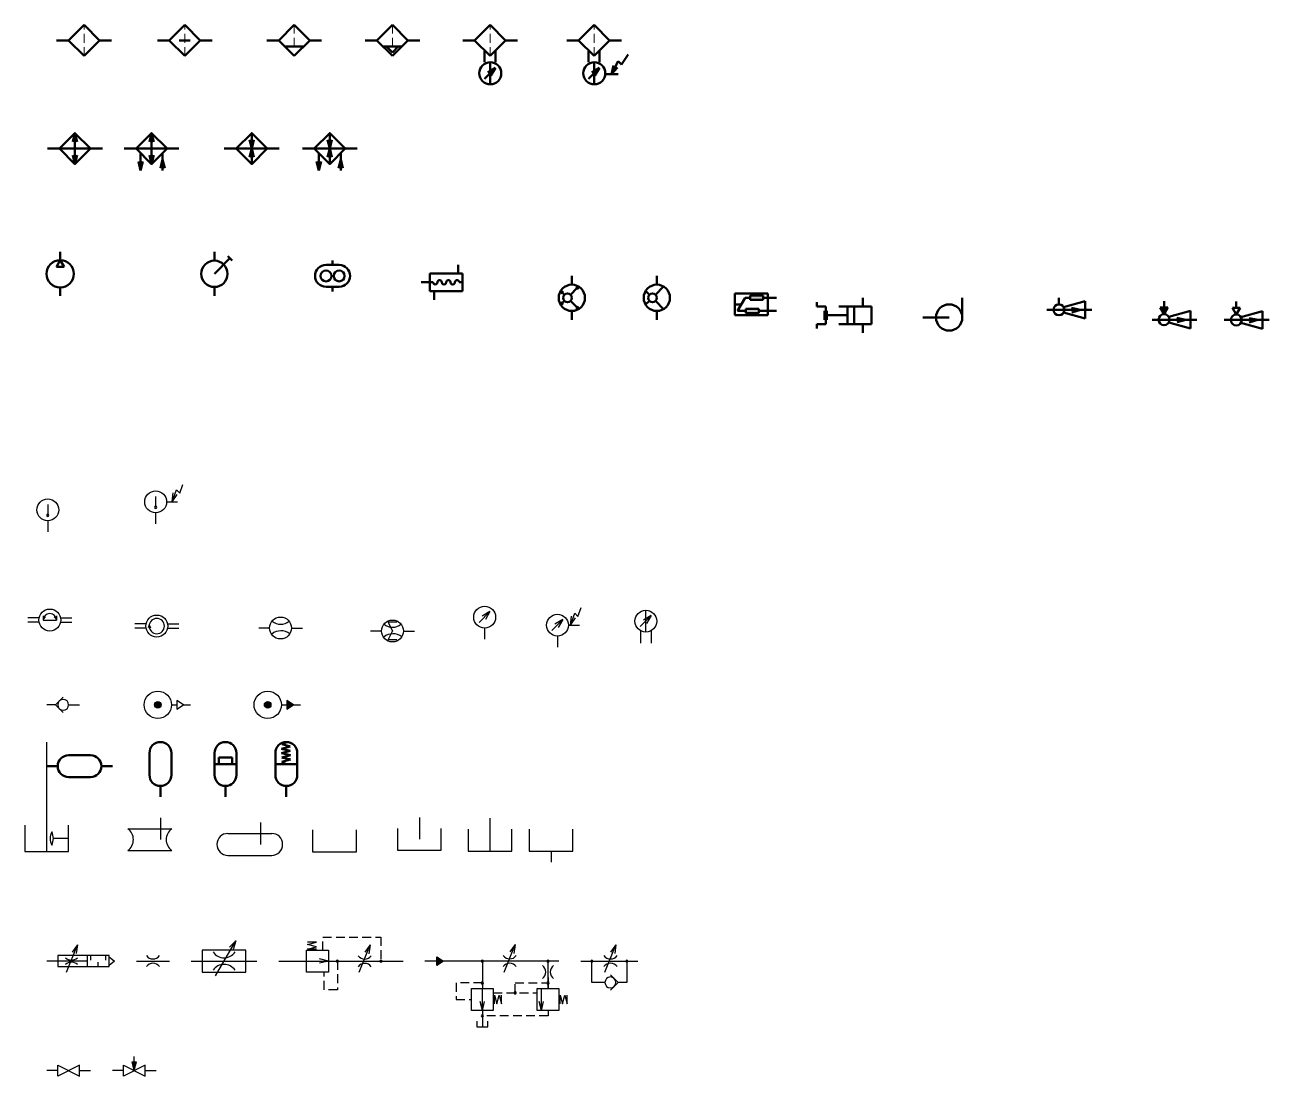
# Model space of a CAD drawing. Header units: millimetres. Extents: x -10 to 558, y -2 to 477.
import ezdxf

# ---------------------------------------------------------------- set-up
doc = ezdxf.new("R2010")
doc.units = ezdxf.units.MM
for name, pattern in [('HIDDEN', [6, 4, -2]), ('K5LT32768', [0]), ('K5LT_BASIC', [0])]:
    doc.linetypes.add(name, pattern=pattern)

# ---------------------------------------------------------------- blocks, each defined once
blk = doc.blocks.new('Вентиль_01')
at = {"color": 1, "linetype": 'K5LT_BASIC'}
for p, q in [((5, 0), (0, 0)), ((5, 0), (5, 2.5)), ((5, 2.5), (15, -2.5)), ((15, 2.5), (5, -2.5)), ((5, -2.5), (5, 0)), ((15, -2.5), (15, 2.5)), ((15, 0), (20, 0))]:
    blk.add_line(p, q, dxfattribs=at)
blk = doc.blocks.new('Вентиль_02')
h = blk.add_hatch(color=1)
h.dxf.hatch_style = 1
h.paths.add_polyline_path([(11, 4), (9, 4), (10, 0)])
at = {"color": 1, "linetype": 'K5LT_BASIC'}
for p, q in [((10, 4), (10, 6.5)), ((5, 0), (0, 0)), ((5, 0), (5, 2.5)), ((5, 2.5), (15, -2.5)), ((15, 2.5), (5, -2.5)), ((5, -2.5), (5, 0)), ((10, 0), (9, 4)), ((9, 4), (11, 4)), ((10, 0), (11, 4)), ((15, -2.5), (15, 2.5)), ((15, 0), (20, 0))]:
    blk.add_line(p, q, dxfattribs=at)
blk = doc.blocks.new('Дроссель_01')
at = {"color": 1, "linetype": 'K5LT_BASIC'}
for p, q in [((9, -5), (14, 7.5)), ((14, 7.5), (11.59, 4.16)), ((14, 7.5), (13.44, 3.41)), ((18.5, 0), (0, 0)), ((18.5, 2.5), (5, 2.5)), ((5, 2.5), (5, -2.5)), ((18.5, 2.5), (18.5, -2.5)), ((28.5, 2.5), (18.5, 2.5)), ((20, 2.5), (20, 0.5)), ((27, 0.5), (27, 2.5)), ((28.5, -2.5), (28.5, 2.5)), ((28.5, 2), (31, 0)), ((31, 0), (28.5, -2)), ((5, -2.5), (18.5, -2.5)), ((18.5, -2.5), (28.5, -2.5)), ((23.5, -2.5), (23.5, -0.5))]:
    blk.add_line(p, q, dxfattribs=at)
for centre, start, end in [((11.25, 4.75), 229.7636, 310.2364), ((11.25, -4.75), 49.7636, 130.2364)]:
    blk.add_arc(centre, 4.26, start, end, dxfattribs=at)
blk = doc.blocks.new('Дроссель_02')
at = {"color": 1, "linetype": 'K5LT_BASIC'}
blk.add_line((0, 0), (15, 0), dxfattribs=at)
for centre, start, end in [((7.5, 4.75), 216.8699, 323.1301), ((7.5, -4.75), 36.8699, 143.1301)]:
    blk.add_arc(centre, 3.75, start, end, dxfattribs=at)
blk = doc.blocks.new('Дроссель_03')
at = {"color": 1, "linetype": 'K5LT_BASIC'}
for p, q in [((11.15, -6.66), (20.36, 9.28)), ((20.36, 9.28), (17.5, 6.32)), ((20.36, 9.28), (19.22, 5.32)), ((0, 0), (30, 0)), ((25, 5), (5, 5)), ((5, 5), (5, -5)), ((25, -5), (25, 5)), ((5, -5), (25, -5))]:
    blk.add_line(p, q, dxfattribs=at)
for centre, start, end in [((15, 7.5), 213.5573, 326.4427), ((15, -7.5), 33.5573, 146.4427)]:
    blk.add_arc(centre, 6, start, end, dxfattribs=at)
blk = doc.blocks.new('Дроссель_04')
at = {"color": 1, "linetype": 'K5LT_BASIC'}
for p, q in [((13.16, 7.64), (17.16, 8.72)), ((17.16, 8.72), (13.16, 8.72)), ((17.16, 6.57), (13.16, 7.64)), ((13.16, 5.5), (17.16, 6.57)), ((36.76, -5.04), (41.76, 7.46)), ((41.76, 7.46), (39.35, 4.12)), ((41.76, 7.46), (41.2, 3.37)), ((0, 0), (56.76, 0)), ((12.66, -5), (12.66, 5)), ((12.66, 5), (22.66, 5)), ((17.16, 5.5), (13.16, 5.5)), ((22.66, 0), (18.66, 1)), ((22.66, 0), (18.66, -1)), ((22.66, 5), (22.66, -5)), ((22.66, -5), (12.66, -5))]:
    blk.add_line(p, q, dxfattribs=at)
at = {"color": 7, "linetype": 'HIDDEN'}
for p, q in [((20.16, 5), (20.16, 11)), ((20.16, 11), (46.66, 11)), ((46.66, 11), (46.66, 0)), ((26.76, 0), (26.76, -13.04)), ((20.76, -13.04), (20.76, -5.04)), ((26.76, -13.04), (20.76, -13.04))]:
    blk.add_line(p, q, dxfattribs=at)
at = {"color": 1, "linetype": 'K5LT_BASIC'}
for centre, radius, start, end in [((26.76, 0), 0.5, 0, 180), ((26.76, 0), 0.5, 180, 0), ((39.26, 4.71), 3.75, 216.8699, 323.1301), ((46.66, 0), 0.5, 0, 180), ((46.66, 0), 0.5, 180, 0), ((39.26, -4.79), 3.75, 36.8699, 143.1301)]:
    blk.add_arc(centre, radius, start, end, dxfattribs=at)
blk = doc.blocks.new('Дроссель_05')
at = {"linetype": 'K5LT_BASIC'}
h = blk.add_hatch(color=1, dxfattribs=at)
h.dxf.hatch_style = 1
h.paths.add_polyline_path([(8.5, 0), (5.5, 2), (5.5, 0), (5.5, -2)])
at = {"color": 1, "linetype": 'K5LT_BASIC'}
for p, q in [((36.26, -4.98), (41.26, 7.52)), ((41.26, 7.52), (38.85, 4.18)), ((41.26, 7.52), (40.7, 3.43)), ((5.5, 0), (0, 0)), ((5.5, 0), (5.5, 2)), ((5.5, 2), (8.5, 0)), ((8.5, 0), (5.5, -2)), ((5.5, -2), (5.5, 0)), ((61.26, 0), (8.5, 0)), ((26.26, 0), (26.26, -12.48)), ((56.26, -12.48), (56.26, 0)), ((56.26, -7.48), (56.26, -12.48)), ((21.26, -12.48), (31.26, -12.48)), ((21.26, -22.48), (21.26, -12.48)), ((26.26, -22.48), (26.26, -12.48)), ((31.26, -12.48), (31.26, -22.48)), ((31.76, -19.48), (31.76, -15.48)), ((31.76, -15.48), (32.84, -19.48)), ((32.84, -19.48), (33.91, -15.48)), ((33.91, -15.48), (34.98, -19.48)), ((34.98, -19.48), (34.98, -15.48)), ((51.26, -12.48), (61.26, -12.48)), ((51.26, -22.48), (51.26, -12.48)), ((53.26, -22.48), (53.26, -12.48)), ((61.26, -12.48), (61.26, -22.48)), ((61.76, -19.48), (61.76, -15.48)), ((61.76, -15.48), (62.84, -19.48)), ((62.84, -19.48), (63.91, -15.48)), ((63.91, -15.48), (64.98, -19.48)), ((64.98, -19.48), (64.98, -15.48)), ((31.26, -22.48), (21.26, -22.48)), ((26.26, -22.48), (25.26, -18.48)), ((26.26, -22.48), (27.26, -18.48)), ((26.26, -22.48), (26.26, -29.98)), ((61.26, -22.48), (51.26, -22.48)), ((53.26, -22.48), (52.26, -18.48)), ((53.26, -22.48), (54.26, -18.48)), ((23.76, -27.48), (23.76, -29.98)), ((28.76, -29.98), (28.76, -27.48)), ((23.76, -29.98), (28.76, -29.98))]:
    blk.add_line(p, q, dxfattribs=at)
at = {"color": 7, "linetype": 'HIDDEN'}
for p, q in [((26.26, -9.98), (14.26, -9.98)), ((14.26, -9.98), (14.26, -17.48)), ((41.26, -14.48), (41.26, -9.98)), ((41.26, -9.98), (55.76, -9.98)), ((31.26, -14.48), (51.26, -14.48)), ((14.26, -17.48), (21.26, -17.48)), ((56.26, -22.48), (56.26, -24.98)), ((56.26, -24.98), (26.26, -24.98))]:
    blk.add_line(p, q, dxfattribs=at)
at = {"color": 1, "linetype": 'K5LT_BASIC'}
for centre, radius, start, end in [((26.26, 0), 0.5, 0, 180), ((26.26, 0), 0.5, 180, 0), ((38.76, 4.77), 3.75, 216.8699, 323.1301), ((56.26, 0), 0.5, 0, 180), ((56.26, 0), 0.5, 180, 0), ((38.76, -4.73), 3.75, 36.8699, 143.1301), ((51.51, -4.98), 3.75, 306.8699, 53.1301), ((61.01, -4.98), 3.75, 126.8699, 233.1301), ((26.26, -9.98), 0.5, 0, 180), ((26.26, -9.98), 0.5, 180, 0), ((56.26, -9.98), 0.5, 0, 180), ((56.26, -9.98), 0.5, 180, 0), ((41.26, -14.48), 0.5, 0, 180), ((41.26, -14.48), 0.5, 180, 0), ((26.26, -24.98), 0.5, 0, 180), ((26.26, -24.98), 0.5, 180, 0)]:
    blk.add_arc(centre, radius, start, end, dxfattribs=at)
at = {"color": 7, "linetype": 'HIDDEN'}
for start, end in [(0, 180), (180, 0)]:
    blk.add_arc((41.26, -14.48), 0.5, start, end, dxfattribs=at)
blk = doc.blocks.new('Дроссель_06')
at = {"color": 1, "linetype": 'K5LT_BASIC'}
for p, q in [((11, -5), (16, 7.5)), ((16, 7.5), (13.59, 4.16)), ((16, 7.5), (15.44, 3.41)), ((0, 0), (26, 0)), ((5, -9.75), (5, 0)), ((21, 0), (21, -9.75)), ((11, -9.75), (5, -9.75)), ((13.5, -6.25), (17, -9.75)), ((17, -9.75), (13.5, -13.25)), ((21, -9.75), (17, -9.75))]:
    blk.add_line(p, q, dxfattribs=at)
for centre, radius, start, end in [((5, 0), 0.5, 0, 180), ((5, 0), 0.5, 180, 0), ((13.5, 4.75), 3.75, 216.8699, 323.1301), ((21, 0), 0.5, 0, 180), ((21, 0), 0.5, 180, 0), ((13.5, -4.75), 3.75, 36.8699, 143.1301), ((13.5, -9.75), 2.5, 0, 180), ((13.5, -9.75), 2.5, 180, 0)]:
    blk.add_arc(centre, radius, start, end, dxfattribs=at)
blk = doc.blocks.new('Указатель_уровня_01')
at = {"color": 1, "linetype": 'K5LT_BASIC'}
for p, q in [((-10, 12), (-10, 0)), ((10, 0), (10, 12)), ((10, 6), (3, 6)), ((-10, 0), (10, 0))]:
    blk.add_line(p, q, dxfattribs=at)
for centre, start, end in [((8.29, 6), 153.4349, 206.5651), ((-3.71, 6), 333.4349, 26.5651)]:
    blk.add_arc(centre, 6.71, start, end, dxfattribs=at)
blk = doc.blocks.new('Гидробак_закрытый_01')
at = {"color": 1, "linetype": 'K5LT_BASIC'}
for p, q in [((0, -10), (0, 0)), ((-15, -5), (5, -5)), ((-15, -15), (5, -15))]:
    blk.add_line(p, q, dxfattribs=at)
for centre, start, end in [((-18.75, -10), 306.8699, 53.1301), ((8.75, -10), 126.8699, 233.1301)]:
    blk.add_arc(centre, 6.25, start, end, dxfattribs=at)
blk = doc.blocks.new('Гидробак_закрытый_02')
at = {"color": 1, "linetype": 'K5LT_BASIC'}
for p, q in [((0, -10), (0, 0)), ((-15, -5), (5, -5)), ((-15, -15), (5, -15))]:
    blk.add_line(p, q, dxfattribs=at)
for centre, start, end in [((-15, -10), 90, 270), ((5, -10), 270, 90)]:
    blk.add_arc(centre, 5, start, end, dxfattribs=at)
blk = doc.blocks.new('Гидробак_открытый_01')
at = {"color": 1, "linetype": 'K5LT_BASIC'}
for p, q in [((-10, 10), (-10, 0)), ((10, 0), (10, 10)), ((-10, 0), (10, 0))]:
    blk.add_line(p, q, dxfattribs=at)
blk = doc.blocks.new('Гидробак_открытый_02')
at = {"color": 1, "linetype": 'K5LT_BASIC'}
for p, q in [((0, 15), (0, 5)), ((-10, 10), (-10, 0)), ((10, 0), (10, 10)), ((-10, 0), (10, 0))]:
    blk.add_line(p, q, dxfattribs=at)
blk = doc.blocks.new('Гидробак_открытый_03')
at = {"color": 1, "linetype": 'K5LT_BASIC'}
for p, q in [((0, 15), (0, 0)), ((-10, 10), (-10, 0)), ((10, 0), (10, 10)), ((-10, 0), (10, 0))]:
    blk.add_line(p, q, dxfattribs=at)
blk = doc.blocks.new('Гидробак_открытый_04')
at = {"color": 1, "linetype": 'K5LT_BASIC'}
for p, q in [((-10, 10), (-10, 0)), ((10, 0), (10, 10)), ((-10, 0), (10, 0)), ((0, 0), (0, -5))]:
    blk.add_line(p, q, dxfattribs=at)
blk = doc.blocks.new('Клапан_01')
at = {"color": 1, "linetype": 'K5LT_BASIC'}
for p, q in [((4, 0), (0, 0)), ((4, 0), (7.5, 3.5)), ((7.5, -3.5), (4, 0)), ((10, 0), (15, 0))]:
    blk.add_line(p, q, dxfattribs=at)
for start, end in [(90, 270), (270, 90)]:
    blk.add_arc((7.5, 0), 2.5, start, end, dxfattribs=at)
blk = doc.blocks.new('Источник_питания_01')
at = {"linetype": 'K5LT_BASIC'}
h = blk.add_hatch(color=1, dxfattribs=at)
h.dxf.hatch_style = 1
h.paths.add_polyline_path([(1.5, 0, 1), (-1.5, 0, 1)])
at = {"color": 1, "linetype": 'K5LT_BASIC'}
for p, q in [((6.25, 0), (8.75, 0)), ((11.75, 0), (8.75, 2)), ((8.75, 2), (8.75, 0)), ((8.75, 0), (8.75, -2)), ((8.75, -2), (11.75, 0)), ((11.75, 0), (15, 0))]:
    blk.add_line(p, q, dxfattribs=at)
for radius in [6.25, 1.5]:
    blk.add_circle((0, 0), radius, dxfattribs=at)
blk = doc.blocks.new('Источник_питания_02')
at = {"linetype": 'K5LT_BASIC'}
h = blk.add_hatch(color=1, dxfattribs=at)
h.dxf.hatch_style = 1
h.paths.add_polyline_path([(1.5, 0, 1), (-1.5, 0, 1)])
h = blk.add_hatch(color=1, dxfattribs=at)
h.dxf.hatch_style = 1
h.paths.add_polyline_path([(11.75, 0), (8.75, 2), (8.75, 0), (8.75, -2)])
at = {"color": 1, "linetype": 'K5LT_BASIC'}
for p, q in [((6.25, 0), (8.75, 0)), ((11.75, 0), (8.75, 2)), ((8.75, 2), (8.75, 0)), ((8.75, 0), (8.75, -2)), ((8.75, -2), (11.75, 0)), ((11.75, 0), (15, 0))]:
    blk.add_line(p, q, dxfattribs=at)
for radius in [6.25, 1.5]:
    blk.add_circle((0, 0), radius, dxfattribs=at)
blk = doc.blocks.new('Измеритель_01')
at = {"color": 1, "linetype": 'K5LT_BASIC'}
for p, q in [((-4.9, 1), (-10, 1)), ((-2.99, 1.99), (-2.99, 0)), ((-2.99, 0), (2.99, 0)), ((-2.98, 0.34), (-1.93, 1.47)), ((2.98, 0.34), (1.93, 1.47)), ((2.99, 1.99), (2.99, 0)), ((4.9, 1), (10, 1)), ((-4.9, -1), (-10, -1)), ((4.9, -1), (10, -1))]:
    blk.add_line(p, q, dxfattribs=at)
blk.add_circle((0, 0), 5, dxfattribs=at)
blk.add_arc((0, 0), 2.99, 0, 180, dxfattribs=at)
blk = doc.blocks.new('Измеритель_02')
at = {"color": 1, "linetype": 'K5LT_BASIC'}
for p, q in [((-4.9, 1), (-10, 1)), ((-3.44, 0.55), (-3.97, -0.79)), ((-3.44, 0.55), (-2.91, -0.79)), ((4.9, 1), (10, 1)), ((-4.9, -1), (-10, -1)), ((4.9, -1), (10, -1))]:
    blk.add_line(p, q, dxfattribs=at)
blk.add_circle((0, 0), 5, dxfattribs=at)
for start, end in [(0, 180), (180, 0)]:
    blk.add_arc((0, 0), 3.49, start, end, dxfattribs=at)
blk = doc.blocks.new('Расходомер_01')
at = {"color": 1, "linetype": 'K5LT_BASIC'}
for p, q in [((5, 0), (0, 0)), ((15, 0), (20, 0))]:
    blk.add_line(p, q, dxfattribs=at)
blk.add_circle((10, 0), 5, dxfattribs=at)
for centre, radius, start, end in [((10, 7.8), 6.06, 230.4719, 309.6608), ((10.25, -7.97), 6.72, 53.1301, 128.991)]:
    blk.add_arc(centre, radius, start, end, dxfattribs=at)
blk = doc.blocks.new('Расходомер_02')
at = {"color": 1, "linetype": 'K5LT_BASIC'}
for p, q in [((5, 0), (0, 0)), ((11.99, 3.98), (8.01, 3.98)), ((8.01, 3.98), (10, 0)), ((8.01, -3.98), (10, 0)), ((15, 0), (20, 0)), ((11.99, -3.98), (8.01, -3.98))]:
    blk.add_line(p, q, dxfattribs=at)
blk.add_circle((10, 0), 5, dxfattribs=at)
for centre, radius, start, end in [((10, 7.8), 6.06, 230.4719, 309.6608), ((10.25, -7.97), 6.72, 53.1301, 128.991)]:
    blk.add_arc(centre, radius, start, end, dxfattribs=at)
blk = doc.blocks.new('Манометр_01')
at = {"color": 1, "linetype": 'K5LT_BASIC'}
for p, q in [((-2.49, 7.53), (2.49, 12.51)), ((2.49, 12.51), (-1.04, 10.4)), ((2.49, 12.51), (0.38, 8.98)), ((0, 5.04), (0, 0))]:
    blk.add_line(p, q, dxfattribs=at)
blk.add_circle((0.09, 10), 5, dxfattribs=at)
blk = doc.blocks.new('Манометр_02')
at = {"color": 1, "linetype": 'K5LT_BASIC'}
for p, q in [((9.37, 14), (10.87, 17.99)), ((-2.58, 7.53), (2.4, 12.51)), ((2.4, 12.51), (-1.13, 10.4)), ((2.4, 12.51), (0.29, 8.98)), ((5.89, 10.02), (7.88, 15.5)), ((5.89, 10.02), (6.42, 14.09)), ((5.89, 10.02), (8.28, 13.36)), ((7.88, 15.5), (9.37, 14)), ((5, 10), (10, 10)), ((0, 5), (0, 0))]:
    blk.add_line(p, q, dxfattribs=at)
blk.add_circle((0, 10), 5, dxfattribs=at)
blk = doc.blocks.new('Термометр_01')
at = {"color": 1, "linetype": 'K5LT_BASIC'}
for p, q in [((0, 12.49), (0, 7.51)), ((0, 5), (0, 0))]:
    blk.add_line(p, q, dxfattribs=at)
blk.add_circle((0, 10), 5, dxfattribs=at)
for start, end in [(0, 180), (180, 0)]:
    blk.add_arc((0, 7.51), 0.498, start, end, dxfattribs=at)
blk = doc.blocks.new('Термометр_02')
at = {"color": 1, "linetype": 'K5LT_BASIC'}
for p, q in [((10.98, 13.98), (12.47, 17.97)), ((0, 12.49), (0, 7.51)), ((7.49, 10), (9.48, 15.48)), ((7.49, 10), (8.03, 14.07)), ((7.49, 10), (9.88, 13.34)), ((9.48, 15.48), (10.98, 13.98)), ((5, 10), (9.98, 10)), ((0, 5), (0, 0))]:
    blk.add_line(p, q, dxfattribs=at)
blk.add_circle((0, 10), 5, dxfattribs=at)
for start, end in [(0, 180), (180, 0)]:
    blk.add_arc((0, 7.51), 0.498, start, end, dxfattribs=at)
blk = doc.blocks.new('Компрессор_01')
at = {"color": 1, "linetype": 'K5LT_BASIC', "lineweight": 50}
for p, q in [((0, 16.25), (0, 20)), ((0, 16.25), (-1.73, 13.25)), ((-1.73, 13.25), (1.73, 13.25)), ((1.73, 13.25), (0, 16.25)), ((0, 3.75), (0, 0))]:
    blk.add_line(p, q, dxfattribs=at)
for start, end in [(0, 180), (180, 0)]:
    blk.add_arc((0, 10), 6.25, start, end, dxfattribs=at)
blk = doc.blocks.new('Насос_01')
at = {"color": 1, "linetype": 'K5LT_BASIC', "lineweight": 50}
for p, q in [((0, 20), (0, 16)), ((0, 10), (7.09, 17.09)), ((6.09, 18.09), (8.09, 16.09)), ((0, 0), (0, 4))]:
    blk.add_line(p, q, dxfattribs=at)
for start, end in [(0, 180), (180, 0)]:
    blk.add_arc((0, 10), 6, start, end, dxfattribs=at)
blk = doc.blocks.new('Насос_02')
at = {"color": 1, "linetype": 'K5LT_BASIC', "lineweight": 50}
for p, q in [((3, 12.08), (-3, 12.08)), ((0, 12.08), (0, 14.12)), ((-3, 2.08), (3, 2.08)), ((0, 2.08), (0, 0))]:
    blk.add_line(p, q, dxfattribs=at)
for centre, radius, start, end in [((-3, 7.08), 5, 90, 270), ((3, 7.08), 5, 270, 90), ((-3, 7.08), 2.5, 0, 180), ((-3, 7.08), 2.5, 180, 0), ((3, 7.08), 2.5, 0, 180), ((3, 7.08), 2.5, 180, 0)]:
    blk.add_arc(centre, radius, start, end, dxfattribs=at)
blk = doc.blocks.new('Насос_04')
at = {"color": 1, "linetype": 'K5LT_BASIC', "lineweight": 50}
for p, q in [((0, 20), (0, 16)), ((-4, 13), (-5, 12)), ((-4.5, 12.5), (-3.41, 11.41)), ((-0.59, 11.41), (2.5, 14.5)), ((2, 15), (3, 14)), ((-5, 8), (-4, 7)), ((-4.5, 7.5), (-3.41, 8.59)), ((-0.59, 8.59), (2.5, 5.5)), ((3, 6), (2, 5)), ((0, 0), (0, 4))]:
    blk.add_line(p, q, dxfattribs=at)
for centre, radius, start, end in [((0, 10), 6, 0, 180), ((-2, 10), 2, 0, 180), ((0, 10), 6, 180, 0), ((-2, 10), 2, 180, 0)]:
    blk.add_arc(centre, radius, start, end, dxfattribs=at)
blk = doc.blocks.new('Насос_05')
at = {"color": 1, "linetype": 'K5LT_BASIC', "lineweight": 50}
for p, q in [((0, 20), (0, 16)), ((-5.12, 13.12), (-3.41, 11.41)), ((-0.59, 11.41), (3.12, 15.12)), ((-5.12, 6.88), (-3.41, 8.59)), ((-0.59, 8.59), (3.12, 4.88)), ((0, 0), (0, 4))]:
    blk.add_line(p, q, dxfattribs=at)
for centre, radius, start, end in [((0, 10), 6, 0, 180), ((-2, 10), 2, 0, 180), ((0, 10), 6, 180, 0), ((-2, 10), 2, 180, 0)]:
    blk.add_arc(centre, radius, start, end, dxfattribs=at)
blk = doc.blocks.new('Насос_06')
at = {"linetype": 'K5LT_BASIC', "lineweight": 50}
h = blk.add_hatch(color=1, dxfattribs=at)
h.dxf.hatch_style = 1
h.paths.add_polyline_path([(-6, 7), (-12, 7), (-12, 5), (-6, 5)])
h.paths.add_polyline_path([(-8, 1), (-14, 1), (-14, -1), (-8, -1)])
at = {"color": 1, "linetype": 'K5LT_BASIC', "lineweight": 50}
for p, q in [((-4, 8), (-19, 8)), ((-19, 8), (-19, -2)), ((-14.27, 6), (-17.73, 0)), ((-12, 6), (-14.27, 6)), ((-6, 7), (-12, 7)), ((-12, 7), (-12, 5)), ((-6, 5), (-6, 7)), ((0, 6), (-6, 6)), ((-4, -2), (-4, 8)), ((-19, 3), (-16, 3)), ((-14, 0), (-17.73, 0)), ((-8, 1), (-14, 1)), ((-14, 1), (-14, -1)), ((-12, 5), (-6, 5)), ((-8, -1), (-8, 1)), ((0, 0), (-8, 0)), ((-19, -2), (-4, -2)), ((-14, -1), (-8, -1))]:
    blk.add_line(p, q, dxfattribs=at)
blk = doc.blocks.new('Насос_07')
at = {"color": 1, "linetype": 'K5LT_BASIC', "lineweight": 50}
for p, q in [((-21, 14), (-21, 12)), ((-21, 12), (-17, 12)), ((-17, 12), (-17, 4)), ((-11, 12), (4, 12)), ((-7, 12), (-7, 4)), ((-4, 12), (-4, 4)), ((0, 12), (0, 16)), ((4, 12), (4, 4)), ((-17.5, 10), (-17.5, 6)), ((-16.5, 10), (-16.5, 6)), ((-16.5, 8), (-7, 8)), ((-17, 4), (-21, 4)), ((-21, 4), (-21, 2)), ((4, 4), (-11, 4)), ((0, 4), (0, 0))]:
    blk.add_line(p, q, dxfattribs=at)
blk = doc.blocks.new('Насос_08')
at = {"color": 1, "linetype": 'K5LT_BASIC', "lineweight": 50}
for p, q in [((18, 0), (18, 9)), ((12, 0), (0, 0))]:
    blk.add_line(p, q, dxfattribs=at)
for start, end in [(0, 180), (180, 0)]:
    blk.add_arc((12, 0), 6, start, end, dxfattribs=at)
blk = doc.blocks.new('Насос_09')
at = {"color": 1, "linetype": 'K5LT_BASIC', "lineweight": 50}
for p, q in [((0, 0), (20.5, 0)), ((5.5, 2.5), (5.5, 5.5)), ((17.5, 4), (7.65, 1.28)), ((15.37, 0), (11.34, 0.85)), ((15.37, 0), (11.41, -1.15)), ((17.5, 4), (17.5, -4)), ((17.5, -4), (7.65, -1.28))]:
    blk.add_line(p, q, dxfattribs=at)
for start, end in [(0, 180), (180, 0)]:
    blk.add_arc((5.5, 0), 2.5, start, end, dxfattribs=at)
blk = doc.blocks.new('Насос_10')
at = {"linetype": 'K5LT_BASIC', "lineweight": 50}
h = blk.add_hatch(color=1, dxfattribs=at)
h.dxf.hatch_style = 1
h.paths.add_polyline_path([(7.23, 5.5), (3.77, 5.5), (5.42, 2.64), (5.52, 2.54)])
at = {"color": 1, "linetype": 'K5LT_BASIC', "lineweight": 50}
for p, q in [((5.5, 5.5), (5.5, 8.5)), ((0, 0), (20.5, 0)), ((3.77, 5.5), (5.5, 2.5)), ((3.77, 5.5), (7.23, 5.5)), ((5.5, 2.5), (7.23, 5.5)), ((17.5, 4), (7.65, 1.28)), ((15.37, 0), (11.34, 0.85)), ((15.37, 0), (11.41, -1.15)), ((17.5, 4), (17.5, -4)), ((17.5, -4), (7.65, -1.28))]:
    blk.add_line(p, q, dxfattribs=at)
at = {"color": 7, "linetype": 'K5LT32768', "lineweight": 20}
blk.add_line((5.42, 2.64), (5.52, 2.54), dxfattribs=at)
at = {"color": 1, "linetype": 'K5LT_BASIC', "lineweight": 50}
for start, end in [(0, 180), (180, 0)]:
    blk.add_arc((5.5, 0), 2.5, start, end, dxfattribs=at)
blk = doc.blocks.new('Насос_11')
at = {"color": 1, "linetype": 'K5LT_BASIC', "lineweight": 50}
for p, q in [((5.4, 5.5), (5.4, 8.5)), ((0, 0), (20.5, 0)), ((3.77, 5.5), (5.5, 2.5)), ((3.77, 5.5), (7.23, 5.5)), ((5.5, 2.5), (7.23, 5.5)), ((17.5, 4), (7.65, 1.28)), ((15.37, 0), (11.34, 0.85)), ((15.37, 0), (11.41, -1.15)), ((17.5, 4), (17.5, -4)), ((17.5, -4), (7.65, -1.28))]:
    blk.add_line(p, q, dxfattribs=at)
for start, end in [(0, 180), (180, 0)]:
    blk.add_arc((5.5, 0), 2.5, start, end, dxfattribs=at)
blk = doc.blocks.new('Фильтр_01')
at = {"color": 1, "linetype": 'K5LT_BASIC', "lineweight": 50}
for p, q in [((5.43, 0), (12.5, 7.07)), ((12.5, 7.07), (19.57, 0)), ((5.43, 0), (0, 0)), ((12.5, -7.07), (5.43, 0)), ((19.57, 0), (12.5, -7.07)), ((19.57, 0), (25, 0))]:
    blk.add_line(p, q, dxfattribs=at)
at = {"color": 7, "linetype": 'HIDDEN', "lineweight": 20}
blk.add_line((12.5, -7.07), (12.5, 7.07), dxfattribs=at)
blk = doc.blocks.new('Фильтр_02')
at = {"color": 1, "linetype": 'K5LT_BASIC', "lineweight": 50}
for p, q in [((5.43, 0), (12.5, 7.07)), ((12.5, 7.07), (19.57, 0)), ((5.43, 0), (0, 0)), ((12.5, -7.07), (5.43, 0)), ((10, 0), (15, 0)), ((19.57, 0), (12.5, -7.07)), ((19.57, 0), (25, 0))]:
    blk.add_line(p, q, dxfattribs=at)
at = {"color": 7, "linetype": 'HIDDEN', "lineweight": 20}
blk.add_line((12.5, -7.07), (12.5, 7.07), dxfattribs=at)
blk = doc.blocks.new('Фильтр_03')
at = {"color": 1, "linetype": 'K5LT_BASIC', "lineweight": 50}
for p, q in [((5.43, 0), (12.5, 7.07)), ((12.5, 7.07), (19.57, 0)), ((5.43, 0), (0, 0)), ((12.5, -7.07), (5.43, 0)), ((19.57, 0), (12.5, -7.07)), ((19.57, 0), (25, 0)), ((8.21, -2.79), (16.79, -2.79))]:
    blk.add_line(p, q, dxfattribs=at)
at = {"color": 7, "linetype": 'HIDDEN', "lineweight": 20}
blk.add_line((12.5, -2.79), (12.5, 7.07), dxfattribs=at)
blk = doc.blocks.new('Фильтр_04')
at = {"color": 1, "linetype": 'K5LT_BASIC', "lineweight": 50}
for p, q in [((5.43, 0), (12.5, 7.07)), ((12.5, 7.07), (19.57, 0)), ((5.43, 0), (0, 0)), ((12.5, -7.07), (5.43, 0)), ((19.57, 0), (12.5, -7.07)), ((19.57, 0), (25, 0)), ((8.21, -2.79), (16.79, -2.79)), ((9.79, -2.79), (12.5, -5.5)), ((15.21, -2.79), (12.5, -5.5))]:
    blk.add_line(p, q, dxfattribs=at)
at = {"color": 7, "linetype": 'HIDDEN', "lineweight": 20}
blk.add_line((12.5, -2.79), (12.5, 7.07), dxfattribs=at)
blk = doc.blocks.new('Фильтр_05')
at = {"color": 1, "linetype": 'K5LT_BASIC', "lineweight": 50}
for p, q in [((5.43, 0), (12.5, 7.07)), ((12.5, 7.07), (19.57, 0)), ((5.43, 0), (0, 0)), ((12.5, -7.07), (5.43, 0)), ((19.57, 0), (12.5, -7.07)), ((19.57, 0), (25, 0)), ((10, -10), (10, -5)), ((15, -5), (15, -10)), ((12.5, -10), (12.5, -20)), ((10, -17.5), (15, -12.5)), ((15, -12.5), (11.46, -14.62)), ((15, -12.5), (12.88, -16.04))]:
    blk.add_line(p, q, dxfattribs=at)
at = {"color": 7, "linetype": 'HIDDEN', "lineweight": 20}
blk.add_line((12.5, -7.07), (12.5, 7.07), dxfattribs=at)
at = {"color": 1, "linetype": 'K5LT_BASIC', "lineweight": 50}
for start, end in [(0, 180), (180, 0)]:
    blk.add_arc((12.59, -15.02), 5.02, start, end, dxfattribs=at)
blk = doc.blocks.new('Фильтр_06')
at = {"color": 1, "linetype": 'K5LT_BASIC', "lineweight": 50}
for p, q in [((5.43, 0), (12.5, 7.07)), ((12.5, 7.07), (19.57, 0)), ((5.43, 0), (0, 0)), ((12.5, -7.07), (5.43, 0)), ((19.57, 0), (12.5, -7.07)), ((19.57, 0), (25, 0)), ((10, -10), (10, -5)), ((15, -5), (15, -10)), ((12.5, -10), (12.5, -20)), ((20.5, -15.5), (23.5, -9.5)), ((23.5, -9.5), (25, -11)), ((25, -11), (28, -6.5)), ((10, -17.5), (15, -12.5)), ((15, -12.5), (11.46, -14.62)), ((15, -12.5), (12.88, -16.04)), ((17.5, -15.5), (23.5, -15.5)), ((20.5, -15.5), (21.39, -11.48)), ((20.5, -15.5), (23.18, -12.37))]:
    blk.add_line(p, q, dxfattribs=at)
at = {"color": 7, "linetype": 'HIDDEN', "lineweight": 20}
blk.add_line((12.5, -7.07), (12.5, 7.07), dxfattribs=at)
at = {"color": 1, "linetype": 'K5LT_BASIC', "lineweight": 50}
for start, end in [(0, 180), (180, 0)]:
    blk.add_arc((12.59, -15.02), 5.02, start, end, dxfattribs=at)
blk = doc.blocks.new('Охладитель_01')
at = {"color": 1, "linetype": 'K5LT_BASIC', "lineweight": 50}
for p, q in [((12.5, 7.07), (11.5, 3.07)), ((12.5, 7.07), (12.5, -7.07)), ((12.5, 7.07), (13.5, 3.07)), ((0, 0), (25, 0)), ((12.5, -7.07), (11.5, -3.07)), ((12.5, -7.07), (13.5, -3.07))]:
    blk.add_line(p, q, dxfattribs=at)
blk.add_lwpolyline([(19.57, 0), (12.5, -7.07), (5.43, 0), (12.5, 7.07)], close=True, dxfattribs=at)
blk = doc.blocks.new('Нагреватель_01')
at = {"color": 1, "linetype": 'K5LT_BASIC', "lineweight": 50}
for p, q in [((12.5, 7.07), (12.5, -7.07)), ((0, 0), (25, 0)), ((12.5, 0), (11.5, 4)), ((12.5, 0), (11.5, -4)), ((12.5, 0), (13.5, 4)), ((12.5, 0), (13.5, -4))]:
    blk.add_line(p, q, dxfattribs=at)
blk.add_lwpolyline([(19.57, 0), (12.5, -7.07), (5.43, 0), (12.5, 7.07)], close=True, dxfattribs=at)
blk = doc.blocks.new('Нагреватель_02')
at = {"color": 1, "linetype": 'K5LT_BASIC', "lineweight": 50}
for p, q in [((12.5, 7.07), (12.5, -7.07)), ((0, 0), (25, 0)), ((12.5, 0), (11.5, 4)), ((12.5, 0), (11.5, -4)), ((12.5, 0), (13.5, 4)), ((12.5, 0), (13.5, -4)), ((7.5, -2.07), (7.5, -10)), ((17.5, -5), (16.5, -9)), ((17.5, -10), (17.5, -2.07)), ((17.5, -5), (18.5, -9)), ((7.5, -10), (6.5, -6)), ((7.5, -10), (8.5, -6))]:
    blk.add_line(p, q, dxfattribs=at)
blk.add_lwpolyline([(19.57, 0), (12.5, -7.07), (5.43, 0), (12.5, 7.07)], close=True, dxfattribs=at)
blk = doc.blocks.new('Охладитель_02')
at = {"color": 1, "linetype": 'K5LT_BASIC', "lineweight": 50}
for p, q in [((12.5, 7.07), (11.5, 3.07)), ((12.5, 7.07), (12.5, -7.07)), ((12.5, 7.07), (13.5, 3.07)), ((25, 0), (0, 0)), ((7.5, -2.07), (7.5, -10)), ((12.5, -7.07), (11.5, -3.07)), ((12.5, -7.07), (13.5, -3.07)), ((17.5, -5), (16.5, -9)), ((17.5, -10), (17.5, -2.07)), ((17.5, -5), (18.5, -9)), ((7.5, -10), (6.5, -6)), ((7.5, -10), (8.5, -6))]:
    blk.add_line(p, q, dxfattribs=at)
blk.add_lwpolyline([(19.57, 0), (12.5, -7.07), (5.43, 0), (12.5, 7.07)], close=True, dxfattribs=at)
blk = doc.blocks.new('Манометр_03')
at = {"color": 1, "linetype": 'K5LT_BASIC'}
for p, q in [((-0.08, 7.53), (4.9, 12.51)), ((4.9, 12.51), (1.37, 10.4)), ((2.5, 5), (2.5, 15)), ((4.9, 12.51), (2.79, 8.98)), ((0, 5.67), (0, 0)), ((5, 5.67), (5, 0))]:
    blk.add_line(p, q, dxfattribs=at)
blk.add_circle((2.5, 10), 5, dxfattribs=at)
blk = doc.blocks.new('Насос_03')
at = {"color": 1, "linetype": 'K5LT_BASIC', "lineweight": 50}
for p, q in [((-2, 12), (-2, 4)), ((-2, 12), (13, 12)), ((11, 12), (11, 16)), ((13, 12), (13, 4)), ((-6, 7.99), (-0.5, 7.99)), ((11.5, 8.03), (13, 8.03)), ((13, 4), (-2, 4)), ((0, 4), (0, 0))]:
    blk.add_line(p, q, dxfattribs=at)
for centre, start, end in [((0.5, 8), 180.7233, 0), ((2.5, 8), 0, 180), ((4.5, 7.99), 179.211, 0), ((6.5, 7.99), 0, 180), ((8.5, 7.97), 179.211, 0), ((10.5, 7.97), 3.1575, 180)]:
    blk.add_arc(centre, 1, start, end, dxfattribs=at)
blk = doc.blocks.new('Аккумулятор_01')
at = {"color": 1, "linetype": 'K5LT_BASIC', "lineweight": 50}
for p, q in [((5, 0), (0, 0)), ((10, 5), (20, 5)), ((25, 0), (30, 0)), ((20, -5), (10, -5))]:
    blk.add_line(p, q, dxfattribs=at)
for centre, start, end in [((10, 0), 90, 270), ((20, 0), 270, 90)]:
    blk.add_arc(centre, 5, start, end, dxfattribs=at)
blk = doc.blocks.new('Аккумулятор_02')
at = {"color": 1, "linetype": 'K5LT_BASIC', "lineweight": 50}
for p, q in [((-5, 10), (-5, 20)), ((5, 20), (5, 10)), ((0, 5), (0, 0))]:
    blk.add_line(p, q, dxfattribs=at)
for centre, start, end in [((0, 20), 0, 180), ((0, 10), 180, 0)]:
    blk.add_arc(centre, 5, start, end, dxfattribs=at)
blk = doc.blocks.new('Аккумулятор_03')
at = {"color": 1, "linetype": 'K5LT_BASIC', "lineweight": 50}
for p, q in [((-5, 10), (-5, 20)), ((-3, 15), (-3, 18)), ((-3, 18), (3, 18)), ((3, 18), (3, 15)), ((5, 20), (5, 10)), ((-5, 15), (5, 15)), ((3, 15), (-3, 15)), ((0, 5), (0, 0))]:
    blk.add_line(p, q, dxfattribs=at)
for centre, start, end in [((0, 20), 0, 180), ((0, 10), 180, 0)]:
    blk.add_arc(centre, 5, start, end, dxfattribs=at)
blk = doc.blocks.new('Аккумулятор_04')
at = {"color": 1, "linetype": 'K5LT_BASIC', "lineweight": 50}
for p, q in [((-2.24, 21.93), (1.72, 23.06)), ((-1.87, 24), (0.15, 24.91)), ((1.72, 23.06), (-1.87, 24)), ((-5, 10), (-5, 20)), ((1.79, 21.07), (-2.24, 21.93)), ((-2.17, 19.93), (1.79, 21.07)), ((1.86, 19.07), (-2.17, 19.93)), ((-2.1, 17.93), (1.86, 19.07)), ((1.93, 17.07), (-2.1, 17.93)), ((-2.03, 15.93), (1.93, 17.07)), ((5, 20), (5, 10)), ((-5, 15), (5, 15)), ((0, 15), (-2.03, 15.93)), ((0, 5), (0, 0))]:
    blk.add_line(p, q, dxfattribs=at)
for centre, start, end in [((0, 20), 0, 180), ((0, 10), 180, 0)]:
    blk.add_arc(centre, 5, start, end, dxfattribs=at)

msp = doc.modelspace()

# ---------------------------------------------------------------- linework, layer by layer
msp.add_line((0, 100), (0, 150))

# ---------------------------------------------------------------- block references
for name, p in [('Фильтр_01', (4.51, 470.41)), ('Фильтр_02', (50.53, 470.41)), ('Фильтр_03', (100.57, 470.41)), ('Фильтр_04', (145.41, 470.41)), ('Фильтр_05', (190.05, 470.41)), ('Фильтр_06', (237.56, 470.41)), ('Охладитель_01', (0.39, 421.03)), ('Охладитель_02', (35.39, 421.03)), ('Нагреватель_01', (81.12, 421.03)), ('Нагреватель_02', (116.8, 421.03)), ('Компрессор_01', (6.16, 353.83)), ('Насос_01', (76.6, 353.83)), ('Насос_02', (130.59, 355.79)), ('Насос_03', (176.99, 351.97)), ('Насос_04', (239.88, 342.87)), ('Насос_05', (278.72, 342.87)), ('Насос_06', (333.37, 346.87)), ('Насос_07', (372.87, 336.87)), ('Насос_08', (400.29, 343.87)), ('Насос_09', (456.91, 347.37)), ('Насос_10', (504.97, 342.87)), ('Насос_11', (537.96, 342.74)), ('Термометр_02', (49.75, 249.68)), ('Термометр_01', (0.45, 246.03)), ('Измеритель_01', (1.41, 205.73)), ('Манометр_01', (199.99, 197.06)), ('Манометр_02', (233.32, 193.41)), ('Измеритель_02', (50.26, 202.99)), ('Расходомер_01', (96.82, 202.08)), ('Расходомер_02', (147.95, 200.71)), ('Манометр_03', (271.21, 195.24)), ('Источник_питания_01', (50.71, 167.02)), ('Источник_питания_02', (100.93, 167.02)), ('Клапан_01', (0, 167.02)), ('Аккумулятор_02', (51.91, 125)), ('Аккумулятор_03', (81.63, 125)), ('Аккумулятор_04', (109.44, 125)), ('Аккумулятор_01', (0, 139)), ('Гидробак_закрытый_01', (52.08, 115.46)), ('Гидробак_открытый_02', (170.24, 100.61)), ('Гидробак_открытый_03', (202.49, 100.24)), ('Указатель_уровня_01', (0, 100)), ('Гидробак_закрытый_02', (97.75, 113.29)), ('Гидробак_открытый_01', (131.45, 99.88)), ('Гидробак_открытый_04', (230.4, 100.24)), ('Дроссель_01', (0, 50)), ('Дроссель_03', (66, 50)), ('Дроссель_04', (106, 50)), ('Дроссель_05', (172.76, 50)), ('Дроссель_06', (244.03, 50)), ('Дроссель_02', (41, 50)), ('Вентиль_02', (30, 0)), ('Вентиль_01', (0, 0))]:
    msp.add_blockref(name, p)

doc.saveas('drawing.dxf')
